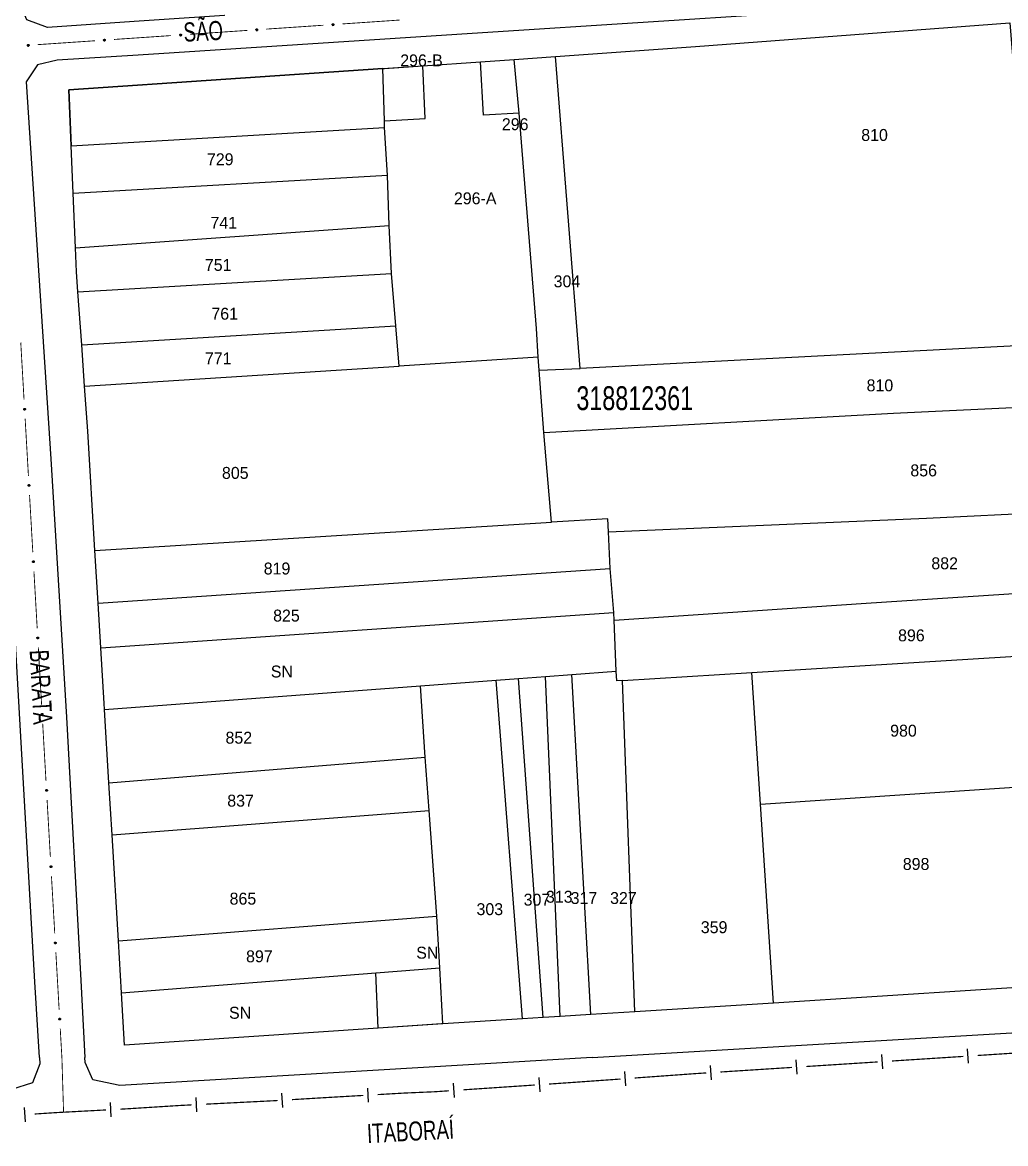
# Model space of a CAD drawing. Extents: x 201053 to 202535, y 4855063 to 4857394.
# Drawn here: x 201438.7 to 201644.7, y 4856005 to 4856239.9 of the extents above; entities that cross this region are included whole.
import ezdxf
from ezdxf.enums import TextEntityAlignment as Align

# ---------------------------------------------------------------- set-up
doc = ezdxf.new("R2010")
doc.units = 0
doc.header["$LTSCALE"] = 1.5
doc.header["$MEASUREMENT"] = 0
for name, color, linetype in [('CD_MALHA_LOTES', 7, 'CONTINUOUS'), ('CD_TXT_QUADRA', 2, 'CONTINUOUS'), ('LM-LIM-SETORES-BAIRROS', 250, 'CONTINUOUS'), ('RU-QUADRA', 210, 'CONTINUOUS'), ('SV-EIXO-RUA-PAV', 20, 'CONTINUOUS'), ('SV-RUA-PAVIM', 7, 'CONTINUOUS'), ('SV-TXT-RUA-PAV', 7, 'CONTINUOUS'), ('Th_NmrPort', 7, 'CONTINUOUS')]:
    doc.layers.add(name, color=color, linetype=linetype)
doc.styles.add('ARIAL', font='ARIAL.SHX')

msp = doc.modelspace()

# ---------------------------------------------------------------- linework, layer by layer
at = {"layer": 'CD_MALHA_LOTES', "linetype": 'Continuous', "flags": 128}
for points in [[(201550.36, 4856232.81), (201579.7, 4856234.9), (201645.54, 4856239.83), (201651.01, 4856172.4)], [(201514.17, 4856230.25), (201514.54, 4856230.27), (201522.57, 4856230.84)], [(201514.5, 4856219.3), (201523.05, 4856219.79), (201522.57, 4856230.84)], [(201522.57, 4856230.84), (201534.63, 4856231.7)], [(201534.63, 4856231.7), (201541.68, 4856232.2)], [(201542.78, 4856220.9), (201535.26, 4856220.53), (201534.63, 4856231.7)], [(201541.68, 4856232.2), (201550.36, 4856232.81)], [(201542.78, 4856220.9), (201541.68, 4856232.2)], [(201555.54, 4856167.46), (201550.36, 4856232.81)], [(201514.17, 4856230.25), (201448.4, 4856225.84), (201448.89, 4856214.11)], [(201514.5, 4856219.3), (201514.17, 4856230.25)], [(201514.54, 4856217.94), (201514.5, 4856219.3)], [(201546.72, 4856169.8), (201546.35, 4856175.78), (201542.78, 4856220.9)], [(201448.89, 4856214.11), (201514.54, 4856217.94)], [(201515.16, 4856207.96), (201514.54, 4856217.94)], [(201449.31, 4856204.13), (201448.89, 4856214.11)], [(201449.31, 4856204.13), (201515.16, 4856207.96)], [(201515.53, 4856197.42), (201515.16, 4856207.96)], [(201449.79, 4856192.73), (201449.31, 4856204.13)], [(201449.79, 4856192.73), (201515.53, 4856197.42)], [(201516.02, 4856187.31), (201515.53, 4856197.42)], [(201450.3, 4856183.48), (201450, 4856187.68), (201449.79, 4856192.73)], [(201450.3, 4856183.48), (201516.02, 4856187.31)], [(201516.89, 4856176.34), (201516.02, 4856187.31)], [(201451.08, 4856172.39), (201450.3, 4856183.48)], [(201451.08, 4856172.39), (201516.89, 4856176.34)], [(201517.63, 4856167.95), (201516.89, 4856176.34)], [(201451.68, 4856163.75), (201451.08, 4856172.39)], [(201651.01, 4856172.4), (201555.54, 4856167.46)], [(201546.72, 4856169.8), (201517.63, 4856167.95)], [(201546.92, 4856167.07), (201546.72, 4856169.8)], [(201451.68, 4856163.75), (201517.63, 4856167.95)], [(201546.92, 4856167.07), (201555.54, 4856167.46)], [(201547.89, 4856154.02), (201546.92, 4856167.07)], [(201453.86, 4856129.3), (201452.34, 4856154.33), (201451.68, 4856163.75)], [(201547.89, 4856154.02), (201621.19, 4856158.09), (201652.06, 4856159.56)], [(201549.52, 4856135.23), (201547.89, 4856154.02)], [(201561.46, 4856133.24), (201628.09, 4856136.08), (201653.77, 4856137.31)], [(201453.86, 4856129.3), (201549.52, 4856135.23)], [(201561.33, 4856135.96), (201549.52, 4856135.23)], [(201561.46, 4856133.24), (201561.33, 4856135.96)], [(201561.82, 4856125.54), (201561.46, 4856133.24)], [(201454.53, 4856118.26), (201453.86, 4856129.3)], [(201454.53, 4856118.26), (201561.82, 4856125.54)], [(201562.56, 4856116.33), (201561.82, 4856125.54)], [(201562.63, 4856114.7), (201615.45, 4856118.27), (201654.99, 4856120.88)], [(201455.09, 4856108.89), (201454.53, 4856118.26)], [(201455.09, 4856108.89), (201562.56, 4856116.33)], [(201562.63, 4856114.7), (201562.56, 4856116.23), (201562.56, 4856116.33)], [(201563.09, 4856103.99), (201562.63, 4856114.7)], [(201455.87, 4856096), (201455.8, 4856097.25), (201455.09, 4856108.89)], [(201591.47, 4856103.71), (201655.97, 4856107.71)], [(201553.81, 4856103.3), (201563.09, 4856103.99)], [(201564.4, 4856102.07), (201563.18, 4856101.99), (201563.09, 4856103.99)], [(201564.4, 4856102.07), (201591.47, 4856103.71)], [(201593.33, 4856076.17), (201591.47, 4856103.71)], [(201522.06, 4856100.93), (201537.9, 4856102.11)], [(201537.9, 4856102.11), (201542.58, 4856102.46)], [(201543.44, 4856031.17), (201537.9, 4856102.11)], [(201542.58, 4856102.46), (201548.26, 4856102.88)], [(201547.78, 4856031.44), (201542.58, 4856102.46)], [(201548.26, 4856102.88), (201553.81, 4856103.3)], [(201551.34, 4856031.66), (201548.26, 4856102.88)], [(201557.76, 4856032.06), (201553.81, 4856103.3)], [(201567, 4856032.64), (201564.4, 4856102.07)], [(201455.87, 4856096), (201522.06, 4856100.93)], [(201523.05, 4856086.03), (201522.06, 4856100.93)], [(201456.79, 4856080.6), (201455.87, 4856096)], [(201456.79, 4856080.6), (201523.05, 4856086.03)], [(201523.91, 4856074.81), (201523.05, 4856086.03)], [(201457.44, 4856069.74), (201456.79, 4856080.6)], [(201593.33, 4856076.17), (201658, 4856080.49)], [(201596.03, 4856034.44), (201593.33, 4856076.17)], [(201457.44, 4856069.74), (201523.91, 4856074.81)], [(201525.52, 4856052.68), (201523.91, 4856074.81)], [(201458.76, 4856047.5), (201457.44, 4856069.74)], [(201458.76, 4856047.5), (201525.52, 4856052.68)], [(201526.13, 4856041.83), (201525.52, 4856052.68)], [(201459.41, 4856036.63), (201458.76, 4856047.5)], [(201459.41, 4856036.63), (201512.69, 4856040.78)], [(201512.69, 4856040.78), (201526.13, 4856041.83)], [(201513.21, 4856029.23), (201512.69, 4856040.78)], [(201526.75, 4856030.14), (201526.13, 4856041.83)], [(201661.19, 4856038.62), (201596.03, 4856034.44)], [(201460.07, 4856025.68), (201459.41, 4856036.63)], [(201596.03, 4856034.44), (201567, 4856032.64)], [(201543.44, 4856031.17), (201526.75, 4856030.14)], [(201547.78, 4856031.44), (201543.44, 4856031.17)], [(201551.34, 4856031.66), (201547.78, 4856031.44)], [(201557.76, 4856032.06), (201551.34, 4856031.66)], [(201567, 4856032.64), (201557.76, 4856032.06)], [(201513.21, 4856029.23), (201460.07, 4856025.68)], [(201526.75, 4856030.14), (201526.44, 4856030.12), (201513.21, 4856029.23)]]:
    msp.add_lwpolyline(points, dxfattribs=at)
at = {"layer": 'LM-LIM-SETORES-BAIRROS'}
for points in [[(201636.919231, 4856021.870603), (201636.72457, 4856024.86428)], [(201600.991944, 4856019.562537), (201600.799978, 4856022.556389)], [(201618.955055, 4856020.714329), (201618.76309, 4856023.708181)], [(201565.084569, 4856017.138017), (201564.871508, 4856020.130442)], [(201583.028832, 4856018.410746), (201582.836867, 4856021.404598)], [(201529.163544, 4856014.671104), (201528.961839, 4856017.664315)], [(201547.122813, 4856015.881333), (201546.921108, 4856018.874544)], [(201475.220965, 4856011.70205), (201475.069934, 4856014.698246)], [(201493.212402, 4856012.626484), (201493.030916, 4856015.62099)], [(201511.176796, 4856013.688564), (201511.003735, 4856016.683568)], [(201439.306392, 4856009.602483), (201439.10842, 4856012.595944)], [(201457.257054, 4856010.64325), (201457.096747, 4856013.638963)]]:
    msp.add_lwpolyline(points, dxfattribs=at)
at = {"layer": 'LM-LIM-SETORES-BAIRROS', "const_width": 0.25}
for points in [[(201638.817686, 4856023.497216), (201653.786075, 4856024.470523)], [(201602.891862, 4856021.18744), (201617.861122, 4856022.147266)], [(201620.854974, 4856022.339232), (201631.832431, 4856023.043104)], [(201631.832431, 4856023.043104), (201631.94, 4856023.05)], [(201631.94, 4856023.05), (201635.824008, 4856023.302554)], [(201566.972852, 4856018.77816), (201578.941556, 4856019.644263)], [(201578.941556, 4856019.644263), (201579.85, 4856019.71)], [(201579.85, 4856019.71), (201581.934899, 4856019.843683)], [(201584.928751, 4856020.035649), (201599.89801, 4856020.995475)], [(201531.058166, 4856016.302179), (201546.024224, 4856017.310704)], [(201549.017435, 4856017.512409), (201552.010647, 4856017.714113)], [(201552.010647, 4856017.714113), (201552.84, 4856017.77)], [(201552.84, 4856017.77), (201563.980563, 4856018.563209)], [(201495.117996, 4856014.244728), (201501.107007, 4856014.607699)], [(201501.107007, 4856014.607699), (201501.64, 4856014.64)], [(201501.64, 4856014.64), (201510.091931, 4856015.128379)], [(201513.086935, 4856015.30144), (201518.078608, 4856015.589874)], [(201518.078608, 4856015.589874), (201518.6, 4856015.62)], [(201518.6, 4856015.62), (201525.071719, 4856015.899214)], [(201525.071719, 4856015.899214), (201525.09, 4856015.9)], [(201525.09, 4856015.9), (201528.064955, 4856016.100475)], [(201445.57, 4856011.52), (201456.178329, 4856012.087671)], [(201459.174043, 4856012.247977), (201460.172614, 4856012.301413)], [(201460.172614, 4856012.301413), (201460.52, 4856012.32)], [(201460.52, 4856012.32), (201471.150967, 4856012.990934)], [(201471.150967, 4856012.990934), (201471.77, 4856013.03)], [(201471.77, 4856013.03), (201474.146718, 4856013.149804)], [(201477.142914, 4856013.300835), (201491.125161, 4856014.005644)], [(201491.125161, 4856014.005644), (201491.41, 4856014.02)], [(201491.41, 4856014.02), (201492.12349, 4856014.063242)], [(201441.203047, 4856011.231195), (201445.194328, 4856011.495157)], [(201445.194328, 4856011.495157), (201445.57, 4856011.52)]]:
    msp.add_lwpolyline(points, dxfattribs=at)
at = {"layer": 'RU-QUADRA', "linetype": 'Continuous', "flags": 128}
msp.add_lwpolyline([(201661.19, 4856038.62), (201596.03, 4856034.44), (201567, 4856032.64), (201557.76, 4856032.06), (201551.34, 4856031.66), (201547.78, 4856031.44), (201543.44, 4856031.17), (201526.75, 4856030.14), (201513.21, 4856029.23), (201460.07, 4856025.68), (201459.41, 4856036.63), (201458.76, 4856047.5), (201457.44, 4856069.74), (201456.79, 4856080.6), (201455.87, 4856096), (201455.8, 4856097.25), (201455.09, 4856108.89), (201454.53, 4856118.26), (201453.86, 4856129.3), (201452.34, 4856154.33), (201451.68, 4856163.75), (201451.08, 4856172.39), (201450.3, 4856183.48), (201450, 4856187.68), (201449.79, 4856192.73), (201449.31, 4856204.13), (201448.89, 4856214.11), (201448.4, 4856225.84), (201514.17, 4856230.25), (201522.57, 4856230.84), (201534.63, 4856231.7), (201541.68, 4856232.2), (201550.36, 4856232.81), (201579.7, 4856234.9), (201645.54, 4856239.83)], dxfattribs=at)
at = {"layer": 'SV-EIXO-RUA-PAV', "const_width": 0.18}
for points in [[(201505.731762, 4856239.620915), (201517.704136, 4856240.434706)], [(201473.805431, 4856237.450807), (201485.777805, 4856238.264598)], [(201489.768597, 4856238.535861), (201501.740971, 4856239.349652)], [(201441.8791, 4856235.280699), (201453.851474, 4856236.09449)], [(201457.842265, 4856236.365753), (201469.814639, 4856237.179544)], [(201438.30803, 4856172.87292), (201438.997508, 4856160.892744)], [(201439.227334, 4856156.899352), (201439.916812, 4856144.919176)], [(201440.146638, 4856140.925784), (201440.836116, 4856128.945607)], [(201441.065942, 4856124.952215), (201441.75542, 4856112.972039)], [(201441.985246, 4856108.978647), (201442.674724, 4856096.998471)], [(201442.90455, 4856093.005079), (201443.594028, 4856081.024903)], [(201443.823854, 4856077.031511), (201444.513332, 4856065.051335)], [(201444.743158, 4856061.057943), (201445.432636, 4856049.077767)], [(201445.662462, 4856045.084375), (201446.351941, 4856033.104198)], [(201446.581767, 4856029.110806), (201446.926506, 4856023.120718)], [(201446.926506, 4856023.120718), (201446.93, 4856023.06)], [(201446.93, 4856023.06), (201447.266131, 4856012.065137)], [(201447.266131, 4856012.065137), (201447.28, 4856011.611486)]]:
    msp.add_lwpolyline(points, dxfattribs=at)
at = {"layer": 'SV-EIXO-RUA-PAV'}
for points in [[(201487.622386, 4856238.500313), (201487.654019, 4856238.537614), (201487.688834, 4856238.563204), (201487.724014, 4856238.57619), (201487.758094, 4856238.579559), (201487.793348, 4856238.579078), (201487.828784, 4856238.570752), (201487.866067, 4856238.552799), (201487.903708, 4856238.521329), (201487.927579, 4856238.483942), (201487.942155, 4856238.450133), (201487.947714, 4856238.414798), (201487.946674, 4856238.380559), (201487.936808, 4856238.344036), (201487.918245, 4856238.306431), (201487.885685, 4856238.269347), (201487.851382, 4856238.244494), (201487.817024, 4856238.232827), (201487.781466, 4856238.227463), (201487.74548, 4856238.228385), (201487.710742, 4856238.236758), (201487.672913, 4856238.255516), (201487.636738, 4856238.288138), (201487.611559, 4856238.322068), (201487.599413, 4856238.356253), (201487.59492, 4856238.39138), (201487.594972, 4856238.426744), (201487.601858, 4856238.462714), (201487.622386, 4856238.500313)], [(201503.585552, 4856239.585367), (201503.617185, 4856239.622668), (201503.651999, 4856239.648258), (201503.68718, 4856239.661244), (201503.72126, 4856239.664613), (201503.756514, 4856239.664132), (201503.79195, 4856239.655806), (201503.829233, 4856239.637853), (201503.866874, 4856239.606383), (201503.890744, 4856239.568996), (201503.905321, 4856239.535187), (201503.91088, 4856239.499853), (201503.909839, 4856239.465613), (201503.899973, 4856239.42909), (201503.881411, 4856239.391485), (201503.848851, 4856239.354401), (201503.814547, 4856239.329548), (201503.780189, 4856239.317881), (201503.744631, 4856239.312517), (201503.708646, 4856239.313439), (201503.673908, 4856239.321812), (201503.636079, 4856239.34057), (201503.599903, 4856239.373192), (201503.574724, 4856239.407122), (201503.562578, 4856239.441307), (201503.558086, 4856239.476434), (201503.558138, 4856239.511799), (201503.565024, 4856239.547768), (201503.585552, 4856239.585367)], [(201439.732889, 4856235.245151), (201439.764522, 4856235.282452), (201439.799337, 4856235.308042), (201439.834517, 4856235.321027), (201439.868597, 4856235.324396), (201439.903851, 4856235.323916), (201439.939287, 4856235.31559), (201439.97657, 4856235.297637), (201440.014211, 4856235.266167), (201440.038082, 4856235.22878), (201440.052658, 4856235.194971), (201440.058217, 4856235.159636), (201440.057177, 4856235.125397), (201440.047311, 4856235.088874), (201440.028748, 4856235.051268), (201439.996188, 4856235.014185), (201439.961885, 4856234.989331), (201439.927527, 4856234.977665), (201439.891969, 4856234.972301), (201439.855983, 4856234.973223), (201439.821246, 4856234.981596), (201439.783416, 4856235.000354), (201439.747241, 4856235.032976), (201439.722062, 4856235.066906), (201439.709916, 4856235.101091), (201439.705423, 4856235.136217), (201439.705475, 4856235.171582), (201439.712361, 4856235.207552), (201439.732889, 4856235.245151)], [(201455.696055, 4856236.330205), (201455.727688, 4856236.367506), (201455.762503, 4856236.393096), (201455.797683, 4856236.406082), (201455.831763, 4856236.40945), (201455.867017, 4856236.40897), (201455.902453, 4856236.400644), (201455.939736, 4856236.382691), (201455.977377, 4856236.351221), (201456.001247, 4856236.313834), (201456.015824, 4856236.280025), (201456.021383, 4856236.24469), (201456.020342, 4856236.210451), (201456.010476, 4856236.173928), (201455.991914, 4856236.136322), (201455.959354, 4856236.099239), (201455.92505, 4856236.074385), (201455.890692, 4856236.062719), (201455.855134, 4856236.057355), (201455.819149, 4856236.058277), (201455.784411, 4856236.06665), (201455.746582, 4856236.085408), (201455.710406, 4856236.11803), (201455.685227, 4856236.15196), (201455.673081, 4856236.186145), (201455.668589, 4856236.221271), (201455.668641, 4856236.256636), (201455.675527, 4856236.292606), (201455.696055, 4856236.330205)], [(201471.65922, 4856237.415259), (201471.690853, 4856237.45256), (201471.725668, 4856237.47815), (201471.760849, 4856237.491136), (201471.794929, 4856237.494504), (201471.830182, 4856237.494024), (201471.865618, 4856237.485698), (201471.902902, 4856237.467745), (201471.940543, 4856237.436275), (201471.964413, 4856237.398888), (201471.978989, 4856237.365079), (201471.984548, 4856237.329744), (201471.983508, 4856237.295505), (201471.973642, 4856237.258982), (201471.95508, 4856237.221376), (201471.92252, 4856237.184293), (201471.888216, 4856237.159439), (201471.853858, 4856237.147773), (201471.8183, 4856237.142409), (201471.782315, 4856237.143331), (201471.747577, 4856237.151704), (201471.709748, 4856237.170462), (201471.673572, 4856237.203084), (201471.648393, 4856237.237014), (201471.636247, 4856237.271199), (201471.631754, 4856237.306325), (201471.631806, 4856237.34169), (201471.638693, 4856237.37766), (201471.65922, 4856237.415259)], [(201439.214064, 4856159.045816), (201439.251035, 4856159.013797), (201439.276262, 4856158.978719), (201439.288882, 4856158.943405), (201439.291897, 4856158.909292), (201439.291051, 4856158.874045), (201439.282357, 4856158.838697), (201439.264018, 4856158.801602), (201439.23216, 4856158.76429), (201439.194527, 4856158.740809), (201439.160568, 4856158.726585), (201439.125178, 4856158.721393), (201439.090951, 4856158.722788), (201439.054532, 4856158.733033), (201439.017121, 4856158.751985), (201438.980378, 4856158.784928), (201438.955882, 4856158.819488), (201438.944572, 4856158.853965), (201438.939578, 4856158.889577), (201438.940873, 4856158.92555), (201438.949607, 4856158.960199), (201438.968756, 4856158.997832), (201439.001752, 4856159.033667), (201439.035942, 4856159.058492), (201439.070251, 4856159.070283), (201439.105422, 4856159.074411), (201439.140784, 4856159.073992), (201439.176681, 4856159.066732), (201439.214064, 4856159.045816)], [(201440.133368, 4856143.072248), (201440.170339, 4856143.040229), (201440.195566, 4856143.00515), (201440.208186, 4856142.969837), (201440.211201, 4856142.935724), (201440.210355, 4856142.900477), (201440.201661, 4856142.865129), (201440.183322, 4856142.828034), (201440.151464, 4856142.790722), (201440.113831, 4856142.767241), (201440.079872, 4856142.753016), (201440.044482, 4856142.747825), (201440.010255, 4856142.74922), (201439.973836, 4856142.759465), (201439.936425, 4856142.778417), (201439.899682, 4856142.81136), (201439.875186, 4856142.845919), (201439.863876, 4856142.880397), (201439.858882, 4856142.916008), (201439.860177, 4856142.951982), (201439.868911, 4856142.986631), (201439.88806, 4856143.024264), (201439.921056, 4856143.060099), (201439.955246, 4856143.084924), (201439.989555, 4856143.096715), (201440.024726, 4856143.100843), (201440.060088, 4856143.100424), (201440.095985, 4856143.093164), (201440.133368, 4856143.072248)], [(201441.052672, 4856127.098679), (201441.089643, 4856127.066661), (201441.11487, 4856127.031582), (201441.12749, 4856126.996269), (201441.130505, 4856126.962156), (201441.129659, 4856126.926909), (201441.120965, 4856126.891561), (201441.102627, 4856126.854466), (201441.070768, 4856126.817154), (201441.033135, 4856126.793673), (201440.999176, 4856126.779448), (201440.963786, 4856126.774256), (201440.929559, 4856126.775652), (201440.89314, 4856126.785897), (201440.85573, 4856126.804848), (201440.818986, 4856126.837792), (201440.79449, 4856126.872351), (201440.78318, 4856126.906828), (201440.778186, 4856126.94244), (201440.779481, 4856126.978414), (201440.788215, 4856127.013063), (201440.807364, 4856127.050696), (201440.84036, 4856127.086531), (201440.87455, 4856127.111356), (201440.908859, 4856127.123147), (201440.94403, 4856127.127274), (201440.979392, 4856127.126856), (201441.015289, 4856127.119596), (201441.052672, 4856127.098679)], [(201441.971976, 4856111.125111), (201442.008947, 4856111.093093), (201442.034174, 4856111.058014), (201442.046794, 4856111.022701), (201442.049809, 4856110.988588), (201442.048963, 4856110.953341), (201442.04027, 4856110.917993), (201442.021931, 4856110.880898), (201441.990072, 4856110.843586), (201441.952439, 4856110.820105), (201441.91848, 4856110.80588), (201441.88309, 4856110.800688), (201441.848863, 4856110.802084), (201441.812444, 4856110.812328), (201441.775034, 4856110.83128), (201441.73829, 4856110.864223), (201441.713794, 4856110.898783), (201441.702484, 4856110.93326), (201441.69749, 4856110.968872), (201441.698785, 4856111.004846), (201441.707519, 4856111.039495), (201441.726668, 4856111.077127), (201441.759664, 4856111.112962), (201441.793854, 4856111.137788), (201441.828163, 4856111.149579), (201441.863334, 4856111.153706), (201441.898696, 4856111.153287), (201441.934593, 4856111.146028), (201441.971976, 4856111.125111)], [(201442.891281, 4856095.151543), (201442.928251, 4856095.119524), (201442.953478, 4856095.084446), (201442.966098, 4856095.049133), (201442.969113, 4856095.01502), (201442.968267, 4856094.979773), (201442.959574, 4856094.944425), (201442.941235, 4856094.90733), (201442.909376, 4856094.870018), (201442.871743, 4856094.846537), (201442.837784, 4856094.832312), (201442.802394, 4856094.82712), (201442.768167, 4856094.828516), (201442.731748, 4856094.83876), (201442.694338, 4856094.857712), (201442.657594, 4856094.890655), (201442.633098, 4856094.925215), (201442.621788, 4856094.959692), (201442.616794, 4856094.995304), (201442.618089, 4856095.031278), (201442.626823, 4856095.065927), (201442.645972, 4856095.103559), (201442.678968, 4856095.139394), (201442.713158, 4856095.16422), (201442.747467, 4856095.17601), (201442.782638, 4856095.180138), (201442.818001, 4856095.179719), (201442.853897, 4856095.17246), (201442.891281, 4856095.151543)], [(201443.810585, 4856079.177975), (201443.847555, 4856079.145956), (201443.872783, 4856079.110878), (201443.885402, 4856079.075564), (201443.888417, 4856079.041451), (201443.887571, 4856079.006204), (201443.878878, 4856078.970857), (201443.860539, 4856078.933762), (201443.82868, 4856078.89645), (201443.791047, 4856078.872968), (201443.757088, 4856078.858744), (201443.721698, 4856078.853552), (201443.687471, 4856078.854948), (201443.651052, 4856078.865192), (201443.613642, 4856078.884144), (201443.576898, 4856078.917087), (201443.552402, 4856078.951647), (201443.541092, 4856078.986124), (201443.536098, 4856079.021736), (201443.537393, 4856079.05771), (201443.546127, 4856079.092359), (201443.565276, 4856079.129991), (201443.598272, 4856079.165826), (201443.632462, 4856079.190652), (201443.666771, 4856079.202442), (201443.701942, 4856079.20657), (201443.737305, 4856079.206151), (201443.773201, 4856079.198892), (201443.810585, 4856079.177975)], [(201444.729889, 4856063.204407), (201444.766859, 4856063.172388), (201444.792087, 4856063.13731), (201444.804706, 4856063.101996), (201444.807721, 4856063.067883), (201444.806875, 4856063.032636), (201444.798182, 4856062.997288), (201444.779843, 4856062.960193), (201444.747984, 4856062.922881), (201444.710351, 4856062.8994), (201444.676392, 4856062.885176), (201444.641002, 4856062.879984), (201444.606775, 4856062.881379), (201444.570357, 4856062.891624), (201444.532946, 4856062.910576), (201444.496202, 4856062.943519), (201444.471706, 4856062.978079), (201444.460397, 4856063.012556), (201444.455402, 4856063.048168), (201444.456697, 4856063.084141), (201444.465431, 4856063.11879), (201444.48458, 4856063.156423), (201444.517576, 4856063.192258), (201444.551766, 4856063.217083), (201444.586075, 4856063.228874), (201444.621246, 4856063.233002), (201444.656609, 4856063.232583), (201444.692505, 4856063.225323), (201444.729889, 4856063.204407)], [(201445.649193, 4856047.230839), (201445.686163, 4856047.19882), (201445.711391, 4856047.163741), (201445.72401, 4856047.128428), (201445.727025, 4856047.094315), (201445.726179, 4856047.059068), (201445.717486, 4856047.02372), (201445.699147, 4856046.986625), (201445.667288, 4856046.949313), (201445.629655, 4856046.925832), (201445.595696, 4856046.911607), (201445.560306, 4856046.906415), (201445.526079, 4856046.907811), (201445.489661, 4856046.918056), (201445.45225, 4856046.937007), (201445.415506, 4856046.969951), (201445.39101, 4856047.00451), (201445.379701, 4856047.038988), (201445.374706, 4856047.074599), (201445.376001, 4856047.110573), (201445.384735, 4856047.145222), (201445.403884, 4856047.182855), (201445.43688, 4856047.21869), (201445.47107, 4856047.243515), (201445.505379, 4856047.255306), (201445.54055, 4856047.259434), (201445.575913, 4856047.259015), (201445.611809, 4856047.251755), (201445.649193, 4856047.230839)], [(201446.568497, 4856031.25727), (201446.605468, 4856031.225252), (201446.630695, 4856031.190173), (201446.643315, 4856031.15486), (201446.64633, 4856031.120747), (201446.645483, 4856031.0855), (201446.63679, 4856031.050152), (201446.618451, 4856031.013057), (201446.586592, 4856030.975745), (201446.548959, 4856030.952264), (201446.515, 4856030.938039), (201446.47961, 4856030.932847), (201446.445383, 4856030.934243), (201446.408965, 4856030.944488), (201446.371554, 4856030.963439), (201446.33481, 4856030.996383), (201446.310314, 4856031.030942), (201446.299005, 4856031.065419), (201446.29401, 4856031.101031), (201446.295306, 4856031.137005), (201446.304039, 4856031.171654), (201446.323189, 4856031.209287), (201446.356184, 4856031.245122), (201446.390374, 4856031.269947), (201446.424683, 4856031.281738), (201446.459854, 4856031.285865), (201446.495217, 4856031.285447), (201446.531113, 4856031.278187), (201446.568497, 4856031.25727)]]:
    msp.add_lwpolyline(points, close=True, dxfattribs=at)
for points in [[(201487.59492, 4856238.39138), (201487.942155, 4856238.450133)], [(201487.594972, 4856238.426744), (201487.927579, 4856238.483942)], [(201487.59865, 4856238.410412), (201487.929783, 4856238.468479)], [(201487.599413, 4856238.356253), (201487.947714, 4856238.414798)], [(201487.599787, 4856238.373562), (201487.943357, 4856238.429739)], [(201487.601858, 4856238.462714), (201487.903708, 4856238.521329)], [(201487.603144, 4856238.444909), (201487.91104, 4856238.502765)], [(201487.609, 4856238.338629), (201487.944217, 4856238.396974)], [(201487.611559, 4856238.322068), (201487.946674, 4856238.380559)], [(201487.613083, 4856238.479776), (201487.881499, 4856238.534948)], [(201487.622386, 4856238.500313), (201487.866067, 4856238.552799)], [(201487.626381, 4856238.304251), (201487.937093, 4856238.36093)], [(201487.636738, 4856238.288138), (201487.936808, 4856238.344036)], [(201487.640442, 4856238.519931), (201487.840076, 4856238.560854)], [(201487.654019, 4856238.537614), (201487.828784, 4856238.570752)], [(201487.658553, 4856238.273613), (201487.924524, 4856238.324516)], [(201487.672913, 4856238.255516), (201487.918245, 4856238.306431)], [(201487.673802, 4856238.552287), (201487.802301, 4856238.573331)], [(201487.688834, 4856238.563204), (201487.793348, 4856238.579078)], [(201487.697161, 4856238.248884), (201487.894257, 4856238.2869)], [(201487.710742, 4856238.236758), (201487.885685, 4856238.269347)], [(201487.732398, 4856238.2335), (201487.862165, 4856238.255997)], [(201487.74548, 4856238.228385), (201487.851382, 4856238.244494)], [(201503.558086, 4856239.476434), (201503.905321, 4856239.535187)], [(201503.558138, 4856239.511799), (201503.890744, 4856239.568996)], [(201503.561816, 4856239.495466), (201503.892948, 4856239.553533)], [(201503.562578, 4856239.441307), (201503.91088, 4856239.499853)], [(201503.562953, 4856239.458616), (201503.906523, 4856239.514793)], [(201503.565024, 4856239.547768), (201503.866874, 4856239.606383)], [(201503.56631, 4856239.529963), (201503.874206, 4856239.587819)], [(201503.572166, 4856239.423683), (201503.907383, 4856239.482028)], [(201503.574724, 4856239.407122), (201503.909839, 4856239.465613)], [(201503.576249, 4856239.564831), (201503.844665, 4856239.620003)], [(201503.585552, 4856239.585367), (201503.829233, 4856239.637853)], [(201503.589547, 4856239.389305), (201503.900259, 4856239.445984)], [(201503.599903, 4856239.373192), (201503.899973, 4856239.42909)], [(201503.603608, 4856239.604985), (201503.803242, 4856239.645908)], [(201503.617185, 4856239.622668), (201503.79195, 4856239.655806)], [(201503.621718, 4856239.358668), (201503.88769, 4856239.40957)], [(201503.636079, 4856239.34057), (201503.881411, 4856239.391485)], [(201503.636968, 4856239.637341), (201503.765466, 4856239.658385)], [(201503.651999, 4856239.648258), (201503.756514, 4856239.664132)], [(201503.660326, 4856239.333938), (201503.857422, 4856239.371954)], [(201503.673908, 4856239.321812), (201503.848851, 4856239.354401)], [(201503.695564, 4856239.318554), (201503.825331, 4856239.341051)], [(201503.708646, 4856239.313439), (201503.814547, 4856239.329548)], [(201439.705423, 4856235.136217), (201440.052658, 4856235.194971)], [(201439.705475, 4856235.171582), (201440.038082, 4856235.22878)], [(201439.709153, 4856235.15525), (201440.040286, 4856235.213317)], [(201439.712361, 4856235.207552), (201440.014211, 4856235.266167)], [(201439.713647, 4856235.189747), (201440.021543, 4856235.247603)], [(201439.723586, 4856235.224614), (201439.992002, 4856235.279786)], [(201439.732889, 4856235.245151), (201439.97657, 4856235.297637)], [(201439.750945, 4856235.264769), (201439.950579, 4856235.305692)], [(201439.764522, 4856235.282452), (201439.939287, 4856235.31559)], [(201439.784305, 4856235.297125), (201439.912804, 4856235.318168)], [(201439.799337, 4856235.308042), (201439.903851, 4856235.323916)], [(201455.668589, 4856236.221271), (201456.015824, 4856236.280025)], [(201455.668641, 4856236.256636), (201456.001247, 4856236.313834)], [(201455.672319, 4856236.240304), (201456.003451, 4856236.298371)], [(201455.673081, 4856236.186145), (201456.021383, 4856236.24469)], [(201455.673456, 4856236.203454), (201456.017026, 4856236.259631)], [(201455.675527, 4856236.292606), (201455.977377, 4856236.351221)], [(201455.676813, 4856236.274801), (201455.984709, 4856236.332657)], [(201455.682669, 4856236.168521), (201456.017886, 4856236.226866)], [(201455.685227, 4856236.15196), (201456.020342, 4856236.210451)], [(201455.686752, 4856236.309668), (201455.955168, 4856236.36484)], [(201455.696055, 4856236.330205), (201455.939736, 4856236.382691)], [(201455.70005, 4856236.134143), (201456.010762, 4856236.190822)], [(201455.710406, 4856236.11803), (201456.010476, 4856236.173928)], [(201455.714111, 4856236.349823), (201455.913745, 4856236.390746)], [(201455.727688, 4856236.367506), (201455.902453, 4856236.400644)], [(201455.732221, 4856236.103505), (201455.998193, 4856236.154408)], [(201455.746582, 4856236.085408), (201455.991914, 4856236.136322)], [(201455.747471, 4856236.382179), (201455.875969, 4856236.403223)], [(201455.762503, 4856236.393096), (201455.867017, 4856236.40897)], [(201455.770829, 4856236.078776), (201455.967925, 4856236.116791)], [(201455.784411, 4856236.06665), (201455.959354, 4856236.099239)], [(201455.806067, 4856236.063392), (201455.935834, 4856236.085889)], [(201455.819149, 4856236.058277), (201455.92505, 4856236.074385)], [(201471.631754, 4856237.306325), (201471.978989, 4856237.365079)], [(201471.631806, 4856237.34169), (201471.964413, 4856237.398888)], [(201471.635485, 4856237.325358), (201471.966617, 4856237.383425)], [(201471.636247, 4856237.271199), (201471.984548, 4856237.329744)], [(201471.636622, 4856237.288508), (201471.980192, 4856237.344685)], [(201471.638693, 4856237.37766), (201471.940543, 4856237.436275)], [(201471.639978, 4856237.359855), (201471.947875, 4856237.417711)], [(201471.645835, 4856237.253575), (201471.981051, 4856237.31192)], [(201471.648393, 4856237.237014), (201471.983508, 4856237.295505)], [(201471.649917, 4856237.394722), (201471.918334, 4856237.449894)], [(201471.65922, 4856237.415259), (201471.902902, 4856237.467745)], [(201471.663216, 4856237.219197), (201471.973928, 4856237.275876)], [(201471.673572, 4856237.203084), (201471.973642, 4856237.258982)], [(201471.677277, 4856237.434877), (201471.87691, 4856237.4758)], [(201471.690853, 4856237.45256), (201471.865618, 4856237.485698)], [(201471.695387, 4856237.188559), (201471.961358, 4856237.239462)], [(201471.709748, 4856237.170462), (201471.95508, 4856237.221376)], [(201471.710637, 4856237.467233), (201471.839135, 4856237.488277)], [(201471.725668, 4856237.47815), (201471.830182, 4856237.494024)], [(201471.733995, 4856237.16383), (201471.931091, 4856237.201845)], [(201471.747577, 4856237.151704), (201471.92252, 4856237.184293)], [(201471.769233, 4856237.148446), (201471.899, 4856237.170943)], [(201471.782315, 4856237.143331), (201471.888216, 4856237.159439)], [(201439.709916, 4856235.101091), (201440.058217, 4856235.159636)], [(201439.710291, 4856235.1184), (201440.05386, 4856235.174577)], [(201439.719503, 4856235.083467), (201440.05472, 4856235.141812)], [(201439.722062, 4856235.066906), (201440.057177, 4856235.125397)], [(201439.736884, 4856235.049089), (201440.047596, 4856235.105768)], [(201439.747241, 4856235.032976), (201440.047311, 4856235.088874)], [(201439.769056, 4856235.018451), (201440.035027, 4856235.069354)], [(201439.783416, 4856235.000354), (201440.028748, 4856235.051268)], [(201439.807664, 4856234.993722), (201440.00476, 4856235.031737)], [(201439.821246, 4856234.981596), (201439.996188, 4856235.014185)], [(201439.842901, 4856234.978338), (201439.972668, 4856235.000835)], [(201439.855983, 4856234.973223), (201439.961885, 4856234.989331)], [(201438.940873, 4856158.92555), (201438.955882, 4856158.819488)], [(201438.946124, 4856158.938579), (201438.967273, 4856158.808585)], [(201438.949607, 4856158.960199), (201438.980378, 4856158.784928)], [(201438.961873, 4856158.973655), (201438.99784, 4856158.776175)], [(201438.968756, 4856158.997832), (201439.017121, 4856158.751985)], [(201438.987002, 4856159.012004), (201439.035141, 4856158.745519)], [(201439.001752, 4856159.033667), (201439.054532, 4856158.733033)], [(201439.017971, 4856159.043855), (201439.071422, 4856158.732572)], [(201439.035942, 4856159.058492), (201439.090951, 4856158.722788)], [(201439.052528, 4856159.060879), (201439.10739, 4856158.725075)], [(201439.070251, 4856159.070283), (201439.125178, 4856158.721393)], [(201439.087555, 4856159.069729), (201439.140163, 4856158.725594)], [(201439.105422, 4856159.074411), (201439.160568, 4856158.726585)], [(201439.124414, 4856159.070483), (201439.179042, 4856158.738766)], [(201439.140784, 4856159.073992), (201439.194527, 4856158.740809)], [(201439.158863, 4856159.065632), (201439.21352, 4856158.757151)], [(201439.176681, 4856159.066732), (201439.23216, 4856158.76429)], [(201439.193625, 4856159.055331), (201439.246008, 4856158.786357)], [(201439.214064, 4856159.045816), (201439.264018, 4856158.801602)], [(201439.233494, 4856159.027557), (201439.272342, 4856158.827509)], [(201439.251035, 4856159.013797), (201439.282357, 4856158.838697)], [(201439.265502, 4856158.993863), (201439.285211, 4856158.865153)], [(201439.276262, 4856158.978719), (201439.291051, 4856158.874045)], [(201439.860177, 4856142.951982), (201439.875186, 4856142.845919)], [(201439.865428, 4856142.965011), (201439.886577, 4856142.835017)], [(201439.868911, 4856142.986631), (201439.899682, 4856142.81136)], [(201439.881177, 4856143.000086), (201439.917144, 4856142.802607)], [(201439.88806, 4856143.024264), (201439.936425, 4856142.778417)], [(201439.906306, 4856143.038436), (201439.954445, 4856142.77195)], [(201439.921056, 4856143.060099), (201439.973836, 4856142.759465)], [(201439.937275, 4856143.070287), (201439.990726, 4856142.759004)], [(201439.955246, 4856143.084924), (201440.010255, 4856142.74922)], [(201439.971832, 4856143.087311), (201440.026694, 4856142.751507)], [(201439.989555, 4856143.096715), (201440.044482, 4856142.747825)], [(201440.006859, 4856143.09616), (201440.059467, 4856142.752026)], [(201440.024726, 4856143.100843), (201440.079872, 4856142.753016)], [(201440.043718, 4856143.096915), (201440.098346, 4856142.765198)], [(201440.060088, 4856143.100424), (201440.113831, 4856142.767241)], [(201440.078167, 4856143.092064), (201440.132824, 4856142.783583)], [(201440.095985, 4856143.093164), (201440.151464, 4856142.790722)], [(201440.112929, 4856143.081763), (201440.165312, 4856142.812789)], [(201440.133368, 4856143.072248), (201440.183322, 4856142.828034)], [(201440.152798, 4856143.053989), (201440.191646, 4856142.853941)], [(201440.170339, 4856143.040229), (201440.201661, 4856142.865129)], [(201440.184806, 4856143.020294), (201440.204515, 4856142.891584)], [(201440.195566, 4856143.00515), (201440.210355, 4856142.900477)], [(201440.779481, 4856126.978414), (201440.79449, 4856126.872351)], [(201440.784732, 4856126.991442), (201440.805881, 4856126.861449)], [(201440.788215, 4856127.013063), (201440.818986, 4856126.837792)], [(201440.800481, 4856127.026518), (201440.836449, 4856126.829038)], [(201440.807364, 4856127.050696), (201440.85573, 4856126.804848)], [(201440.82561, 4856127.064868), (201440.873749, 4856126.798382)], [(201440.84036, 4856127.086531), (201440.89314, 4856126.785897)], [(201440.856579, 4856127.096719), (201440.910031, 4856126.785436)], [(201440.87455, 4856127.111356), (201440.929559, 4856126.775652)], [(201440.891136, 4856127.113742), (201440.945998, 4856126.777938)], [(201440.908859, 4856127.123147), (201440.963786, 4856126.774256)], [(201440.926163, 4856127.122592), (201440.978771, 4856126.778458)], [(201440.94403, 4856127.127274), (201440.999176, 4856126.779448)], [(201440.963023, 4856127.123347), (201441.01765, 4856126.791629)], [(201440.979392, 4856127.126856), (201441.033135, 4856126.793673)], [(201440.997471, 4856127.118495), (201441.052128, 4856126.810015)], [(201441.015289, 4856127.119596), (201441.070768, 4856126.817154)], [(201441.032234, 4856127.108195), (201441.084617, 4856126.83922)], [(201441.052672, 4856127.098679), (201441.102627, 4856126.854466)], [(201441.072102, 4856127.08042), (201441.110951, 4856126.880373)], [(201441.089643, 4856127.066661), (201441.120965, 4856126.891561)], [(201441.10411, 4856127.046726), (201441.123819, 4856126.918016)], [(201441.11487, 4856127.031582), (201441.129659, 4856126.926909)], [(201441.698785, 4856111.004846), (201441.713794, 4856110.898783)], [(201441.704036, 4856111.017874), (201441.725185, 4856110.88788)], [(201441.707519, 4856111.039495), (201441.73829, 4856110.864223)], [(201441.719785, 4856111.05295), (201441.755753, 4856110.85547)], [(201441.726668, 4856111.077127), (201441.775034, 4856110.83128)], [(201441.744914, 4856111.091299), (201441.793053, 4856110.824814)], [(201441.759664, 4856111.112962), (201441.812444, 4856110.812328)], [(201441.775883, 4856111.123151), (201441.829335, 4856110.811868)], [(201441.793854, 4856111.137788), (201441.848863, 4856110.802084)], [(201441.81044, 4856111.140174), (201441.865302, 4856110.80437)], [(201441.828163, 4856111.149579), (201441.88309, 4856110.800688)], [(201441.845467, 4856111.149024), (201441.898075, 4856110.80489)], [(201441.863334, 4856111.153706), (201441.91848, 4856110.80588)], [(201441.882327, 4856111.149779), (201441.936954, 4856110.818061)], [(201441.898696, 4856111.153287), (201441.952439, 4856110.820105)], [(201441.916775, 4856111.144927), (201441.971432, 4856110.836447)], [(201441.934593, 4856111.146028), (201441.990072, 4856110.843586)], [(201441.951538, 4856111.134627), (201442.003921, 4856110.865652)], [(201441.971976, 4856111.125111), (201442.021931, 4856110.880898)], [(201441.991406, 4856111.106852), (201442.030255, 4856110.906804)], [(201442.008947, 4856111.093093), (201442.04027, 4856110.917993)], [(201442.023414, 4856111.073158), (201442.043123, 4856110.944448)], [(201442.034174, 4856111.058014), (201442.048963, 4856110.953341)], [(201442.618089, 4856095.031278), (201442.633098, 4856094.925215)], [(201442.62334, 4856095.044306), (201442.644489, 4856094.914312)], [(201442.626823, 4856095.065927), (201442.657594, 4856094.890655)], [(201442.639089, 4856095.079382), (201442.675057, 4856094.881902)], [(201442.645972, 4856095.103559), (201442.694338, 4856094.857712)], [(201442.664218, 4856095.117731), (201442.712357, 4856094.851246)], [(201442.678968, 4856095.139394), (201442.731748, 4856094.83876)], [(201442.695188, 4856095.149583), (201442.748639, 4856094.838299)], [(201442.713158, 4856095.16422), (201442.768167, 4856094.828516)], [(201442.729744, 4856095.166606), (201442.784606, 4856094.830802)], [(201442.747467, 4856095.17601), (201442.802394, 4856094.82712)], [(201442.764771, 4856095.175456), (201442.817379, 4856094.831321)], [(201442.782638, 4856095.180138), (201442.837784, 4856094.832312)], [(201442.801631, 4856095.17621), (201442.856258, 4856094.844493)], [(201442.818001, 4856095.179719), (201442.871743, 4856094.846537)], [(201442.836079, 4856095.171359), (201442.890736, 4856094.862879)], [(201442.853897, 4856095.17246), (201442.909376, 4856094.870018)], [(201442.870842, 4856095.161059), (201442.923225, 4856094.892084)], [(201442.891281, 4856095.151543), (201442.941235, 4856094.90733)], [(201442.91071, 4856095.133284), (201442.949559, 4856094.933236)], [(201442.928251, 4856095.119524), (201442.959574, 4856094.944425)], [(201442.942718, 4856095.09959), (201442.962427, 4856094.97088)], [(201442.953478, 4856095.084446), (201442.968267, 4856094.979773)], [(201443.537393, 4856079.05771), (201443.552402, 4856078.951647)], [(201443.542644, 4856079.070738), (201443.563793, 4856078.940744)], [(201443.546127, 4856079.092359), (201443.576898, 4856078.917087)], [(201443.558393, 4856079.105814), (201443.594361, 4856078.908334)], [(201443.565276, 4856079.129991), (201443.613642, 4856078.884144)], [(201443.583522, 4856079.144163), (201443.631661, 4856078.877678)], [(201443.598272, 4856079.165826), (201443.651052, 4856078.865192)], [(201443.614492, 4856079.176015), (201443.667943, 4856078.864731)], [(201443.632462, 4856079.190652), (201443.687471, 4856078.854948)], [(201443.649048, 4856079.193038), (201443.703911, 4856078.857234)], [(201443.666771, 4856079.202442), (201443.721698, 4856078.853552)], [(201443.684075, 4856079.201888), (201443.736683, 4856078.857753)], [(201443.701942, 4856079.20657), (201443.757088, 4856078.858744)], [(201443.720935, 4856079.202642), (201443.775562, 4856078.870925)], [(201443.737305, 4856079.206151), (201443.791047, 4856078.872968)], [(201443.755383, 4856079.197791), (201443.81004, 4856078.889311)], [(201443.773201, 4856079.198892), (201443.82868, 4856078.89645)], [(201443.790146, 4856079.187491), (201443.842529, 4856078.918516)], [(201443.810585, 4856079.177975), (201443.860539, 4856078.933762)], [(201443.830014, 4856079.159716), (201443.868863, 4856078.959668)], [(201443.847555, 4856079.145956), (201443.878878, 4856078.970857)], [(201443.862022, 4856079.126022), (201443.881731, 4856078.997312)], [(201443.872783, 4856079.110878), (201443.887571, 4856079.006204)], [(201444.456697, 4856063.084141), (201444.471706, 4856062.978079)], [(201444.461948, 4856063.09717), (201444.483097, 4856062.967176)], [(201444.465431, 4856063.11879), (201444.496202, 4856062.943519)], [(201444.477697, 4856063.132246), (201444.513665, 4856062.934766)], [(201444.48458, 4856063.156423), (201444.532946, 4856062.910576)], [(201444.502826, 4856063.170595), (201444.550965, 4856062.90411)], [(201444.517576, 4856063.192258), (201444.570357, 4856062.891624)], [(201444.533796, 4856063.202446), (201444.587247, 4856062.891163)], [(201444.551766, 4856063.217083), (201444.606775, 4856062.881379)], [(201444.568352, 4856063.21947), (201444.623215, 4856062.883666)], [(201444.586075, 4856063.228874), (201444.641002, 4856062.879984)], [(201444.603379, 4856063.22832), (201444.655987, 4856062.884185)], [(201444.621246, 4856063.233002), (201444.676392, 4856062.885176)], [(201444.640239, 4856063.229074), (201444.694866, 4856062.897357)], [(201444.656609, 4856063.232583), (201444.710351, 4856062.8994)], [(201444.674688, 4856063.224223), (201444.729344, 4856062.915742)], [(201444.692505, 4856063.225323), (201444.747984, 4856062.922881)], [(201444.70945, 4856063.213922), (201444.761833, 4856062.944948)], [(201444.729889, 4856063.204407), (201444.779843, 4856062.960193)], [(201444.749318, 4856063.186148), (201444.788167, 4856062.9861)], [(201444.766859, 4856063.172388), (201444.798182, 4856062.997288)], [(201444.781327, 4856063.152453), (201444.801035, 4856063.023744)], [(201444.792087, 4856063.13731), (201444.806875, 4856063.032636)], [(201445.376001, 4856047.110573), (201445.39101, 4856047.00451)], [(201445.381252, 4856047.123602), (201445.402401, 4856046.993608)], [(201445.384735, 4856047.145222), (201445.415506, 4856046.969951)], [(201445.397002, 4856047.158677), (201445.432969, 4856046.961197)], [(201445.403884, 4856047.182855), (201445.45225, 4856046.937007)], [(201445.42213, 4856047.197027), (201445.470269, 4856046.930541)], [(201445.43688, 4856047.21869), (201445.489661, 4856046.918056)], [(201445.4531, 4856047.228878), (201445.506551, 4856046.917595)], [(201445.47107, 4856047.243515), (201445.526079, 4856046.907811)], [(201445.487656, 4856047.245902), (201445.542519, 4856046.910097)], [(201445.505379, 4856047.255306), (201445.560306, 4856046.906415)], [(201445.522683, 4856047.254751), (201445.575291, 4856046.910617)], [(201445.54055, 4856047.259434), (201445.595696, 4856046.911607)], [(201445.559543, 4856047.255506), (201445.61417, 4856046.923789)], [(201445.575913, 4856047.259015), (201445.629655, 4856046.925832)], [(201445.593992, 4856047.250655), (201445.648648, 4856046.942174)], [(201445.611809, 4856047.251755), (201445.667288, 4856046.949313)], [(201445.628754, 4856047.240354), (201445.681137, 4856046.97138)], [(201445.649193, 4856047.230839), (201445.699147, 4856046.986625)], [(201445.668622, 4856047.212579), (201445.707471, 4856047.012532)], [(201445.686163, 4856047.19882), (201445.717486, 4856047.02372)], [(201445.700631, 4856047.178885), (201445.720339, 4856047.050175)], [(201445.711391, 4856047.163741), (201445.726179, 4856047.059068)], [(201446.295306, 4856031.137005), (201446.310314, 4856031.030942)], [(201446.300556, 4856031.150033), (201446.321705, 4856031.02004)], [(201446.304039, 4856031.171654), (201446.33481, 4856030.996383)], [(201446.316306, 4856031.185109), (201446.352273, 4856030.987629)], [(201446.323189, 4856031.209287), (201446.371554, 4856030.963439)], [(201446.341434, 4856031.223459), (201446.389574, 4856030.956973)], [(201446.356184, 4856031.245122), (201446.408965, 4856030.944488)], [(201446.372404, 4856031.25531), (201446.425855, 4856030.944027)], [(201446.390374, 4856031.269947), (201446.445383, 4856030.934243)], [(201446.40696, 4856031.272333), (201446.461823, 4856030.936529)], [(201446.424683, 4856031.281738), (201446.47961, 4856030.932847)], [(201446.441987, 4856031.281183), (201446.494596, 4856030.937049)], [(201446.459854, 4856031.285865), (201446.515, 4856030.938039)], [(201446.478847, 4856031.281938), (201446.533474, 4856030.95022)], [(201446.495217, 4856031.285447), (201446.548959, 4856030.952264)], [(201446.513296, 4856031.277086), (201446.567952, 4856030.968606)], [(201446.531113, 4856031.278187), (201446.586592, 4856030.975745)], [(201446.548058, 4856031.266786), (201446.600441, 4856030.997811)], [(201446.568497, 4856031.25727), (201446.618451, 4856031.013057)], [(201446.587926, 4856031.239011), (201446.626775, 4856031.038964)], [(201446.605468, 4856031.225252), (201446.63679, 4856031.050152)], [(201446.619935, 4856031.205317), (201446.639643, 4856031.076607)], [(201446.630695, 4856031.190173), (201446.645483, 4856031.0855)]]:
    msp.add_lwpolyline(points, dxfattribs=at)
at = {"layer": 'SV-RUA-PAVIM', "linetype": 'Continuous'}
msp.add_polyline3d([(201647.23, 4856321.02, 12.82), (201651.03, 4856256.55, 13.14), (201650.02, 4856253.06, 13.14), (201646.54, 4856252.62, 13.14), (201597.74, 4856249.39, 13.14), (201536.65, 4856245.18, 13.14), (201462.07, 4856240.13, 13.14), (201443.9, 4856238.9, 7.79), (201439.56, 4856240.46, 7.75), (201438.44, 4856243.09, 7.75), (201424.6, 4856447.91, 12.52), (201425.66, 4856450.11, 12.52), (201428.41, 4856452.31, 12.52), (201470.98, 4856455, 12.52), (201632.77, 4856465.46, 10.52), (201635.75, 4856463.9, 10.52), (201637.15, 4856459.36, 10.52), (201642.92, 4856381.32, 10.52)], close=True, dxfattribs=at)
for points in [[(201558.04, 4856023.05, 11.87), (201604.29, 4856025.81, 11.87), (201656.74, 4856028.89, 14.37), (201663.77, 4856031.2, 14.37), (201666.11, 4856034.36, 14.37), (201652.34, 4856241.7, 13.17), (201650.49, 4856244.38, 13.17), (201646.64, 4856244.98, 13.17), (201598.03, 4856241.81, 13.17), (201537.23, 4856237.91, 13.17), (201462.9, 4856233.1, 13.17), (201445.93, 4856232.01, 7.93), (201441.84, 4856231.08, 7.93), (201439.47, 4856227.47, 7.93), (201440.33, 4856213.6, 7.93), (201444.62, 4856148.5, 7.93), (201447.92, 4856094.37, 10.7), (201450.87, 4856039.21, 10.7), (201451.73, 4856023.05, 10.7)], [(201442.21, 4856023.05, 11.79), (201441.29, 4856038.93, 11.79), (201430.49, 4856226.09, 7.77), (201429.41, 4856228.46, 7.77), (201426.7, 4856229.28, 7.77), (201226.5, 4856215.91, 6.27), (201223.37, 4856214.75, 6.27), (201222.38, 4856211.82, 6.27), (201223.31, 4856174.24, 6.19), (201233.8, 4856026.48, 7.91), (201233.98, 4856023.05, 7.98)], [(201442.21, 4856023.05, 11.79), (201442.29, 4856021.72, 11.79), (201440.77, 4856017.77, 11.79), (201436.34, 4856016.36, 11.79), (201433.9, 4856016.22, 11.79), (201345.74, 4856011.18, 11.79), (201238.26, 4856005.04, 8.49), (201235.2, 4856006.06, 8.49), (201234.7, 4856009.12, 8.49), (201233.98, 4856023.05, 7.98)], [(201558.04, 4856023.05, 11.87), (201459.1, 4856017.19, 11.87), (201453.41, 4856018.41, 11.87), (201451.79, 4856022, 11.87), (201451.73, 4856023.05, 10.7)]]:
    msp.add_polyline3d(points, dxfattribs=at)

# ---------------------------------------------------------------- texts
at = {"layer": 'CD_TXT_QUADRA', "style": 'ARIAL', "width": 0.7}
msp.add_text('318812361', height=5, dxfattribs=at).set_placement((201554.73, 4856158.71))
at = {"layer": 'SV-TXT-RUA-PAV', "style": 'ARIAL', "width": 0.7}
for s, rotation, p in [('SÃO', 3, (201472.52, 4856235.88)), ('BARATA', 273, (201440.16, 4856108.39)), ('ITABORAÍ', 3, (201510.959254, 4856005.13856))]:
    msp.add_text(s, height=4, rotation=rotation, dxfattribs=at).set_placement(p)
at = {"layer": 'Th_NmrPort', "color": 1}
for s, p in [('296-B', (201517.822252, 4856231.980786)), ('296', (201539.123044, 4856218.609884)), ('810', (201614.427657, 4856216.356276)), ('729', (201477.320116, 4856211.263044)), ('296-A', (201529.073044, 4856203.079884)), ('741', (201478.060116, 4856197.953044)), ('751', (201476.890116, 4856189.133044)), ('304', (201549.973044, 4856185.689884)), ('761', (201478.250116, 4856178.903044)), ('771', (201476.890116, 4856169.533044)), ('810', (201615.551007, 4856163.894414)), ('805', (201480.470116, 4856145.553044)), ('856', (201624.717657, 4856146.076276)), ('882', (201629.116042, 4856126.617858)), ('819', (201489.220116, 4856125.523044)), ('825', (201491.190116, 4856115.663044)), ('896', (201622.146042, 4856111.517858)), ('SN', (201490.700116, 4856103.943044)), ('980', (201620.486042, 4856091.547858)), ('852', (201481.210116, 4856090.073044)), ('837', (201481.580116, 4856076.883044)), ('898', (201623.136042, 4856063.617858)), ('865', (201482.070116, 4856056.353044)), ('307', (201543.683307, 4856056.143001)), ('313', (201548.363307, 4856056.753001)), ('317', (201553.537725, 4856056.489522)), ('327', (201561.797725, 4856056.489522)), ('303', (201533.807725, 4856054.149522)), ('359', (201580.81, 4856050.373333)), ('897', (201485.520116, 4856044.273044)), ('SN', (201521.177725, 4856045.029522)), ('SN', (201481.950116, 4856032.443044))]:
    msp.add_text(s, height=2.5, dxfattribs=at).set_placement(p, align=Align.MIDDLE_LEFT)

doc.saveas('drawing.dxf')
